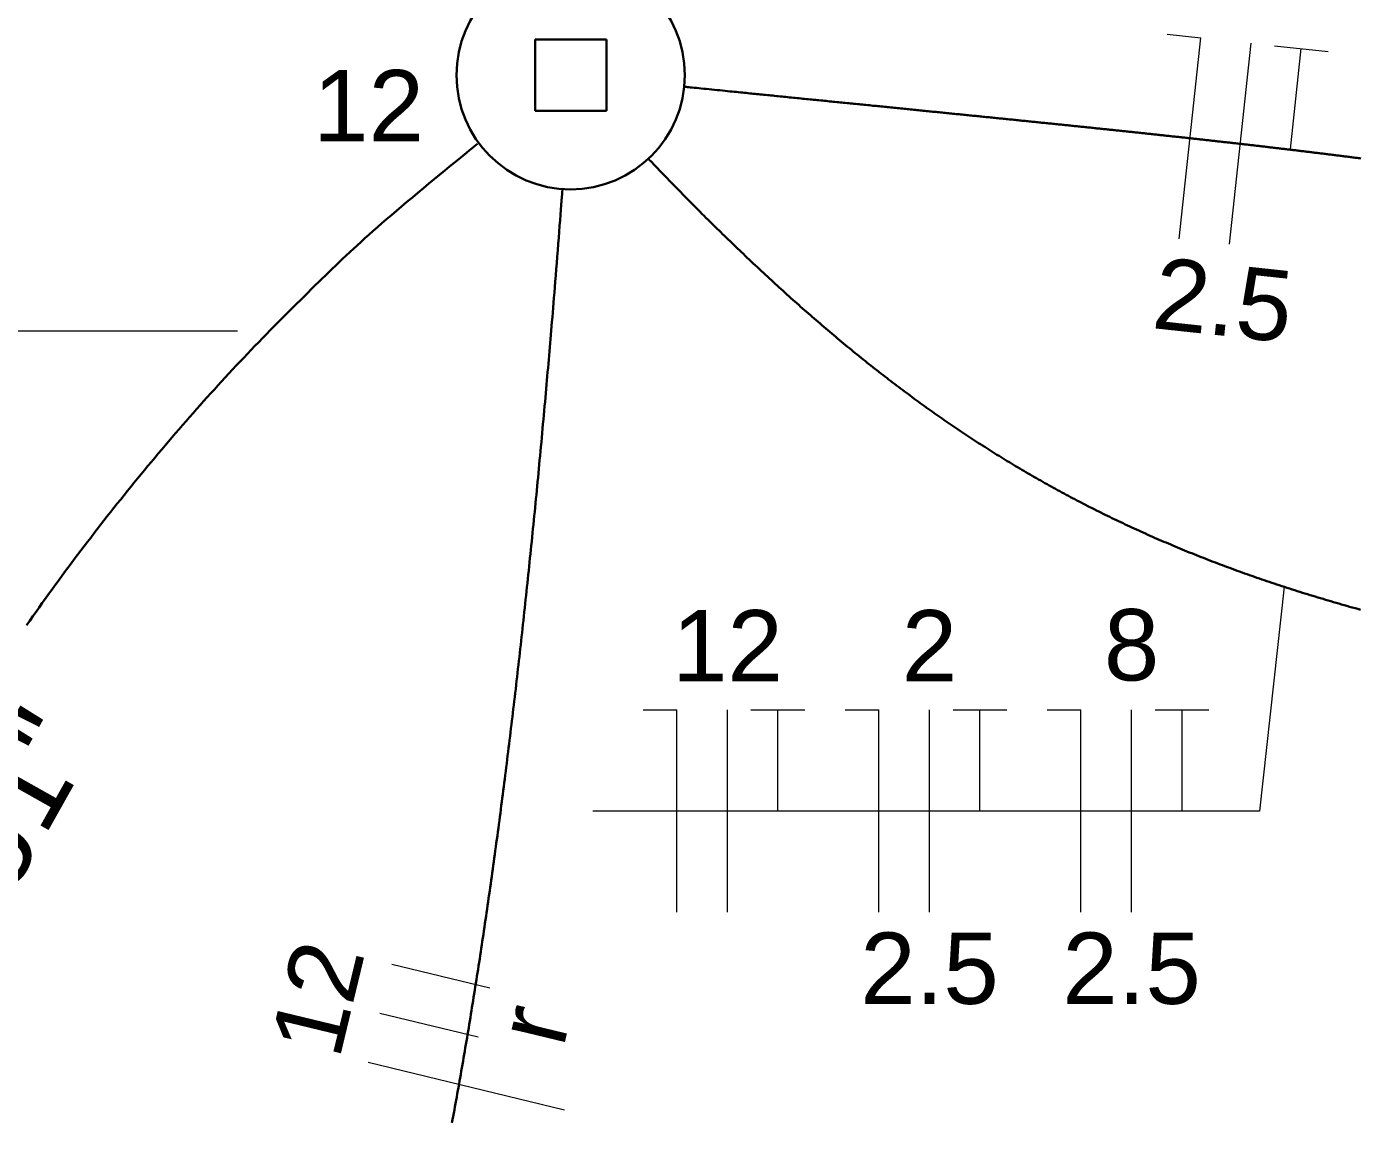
# Model space of a CAD drawing. Header units: millimetres. Extents: x 0 to 55.3, y 20.8 to 61.4.
# Drawn here: x 9.602 to 11.252, y 44.355 to 45.71 of the extents above; entities that cross this region are included whole.
import ezdxf

# ---------------------------------------------------------------- set-up
doc = ezdxf.new("R2010")
doc.units = ezdxf.units.MM
for name, color, linetype, lineweight in [('EL-Condutos', 4, 'Continuous', 30), ('EL-Fios', 2, 'Continuous', 20), ('EL-Textos_condutos', 2, 'Continuous', 20), ('EL-Textos_fios', 2, 'Continuous', 20), ('EL-Textos_pontos', 2, 'Continuous', 30), ('P-SIMBOL', 3, 'Continuous', 30)]:
    doc.layers.add(name, color=color, linetype=linetype, lineweight=lineweight)
doc.styles.add('Arial', font='Arial')

msp = doc.modelspace()

# ---------------------------------------------------------------- linework, layer by layer
at = {"layer": 'EL-Condutos', "linetype": 'Continuous', "flags": 128}
for points in [[(10.416393, 45.636095), (10.416605, 45.636073), (10.417222, 45.636011), (10.418217, 45.63591), (10.419561, 45.635775), (10.421228, 45.635606), (10.42319, 45.635408), (10.42542, 45.635182), (10.427889, 45.634933), (10.430571, 45.634662), (10.433437, 45.634372), (10.436461, 45.634066), (10.439614, 45.633748), (10.442869, 45.633419), (10.446199, 45.633083), (10.449576, 45.632741), (10.452972, 45.632398), (10.456361, 45.632056), (10.459713, 45.631718), (10.463003, 45.631386), (10.466202, 45.631063), (10.469169, 45.630763), (10.472033, 45.630474), (10.474803, 45.630195), (10.477484, 45.629925), (10.480084, 45.629663), (10.482609, 45.629408), (10.485067, 45.629161), (10.487465, 45.628919), (10.489809, 45.628683), (10.492106, 45.628452), (10.494364, 45.628225), (10.496589, 45.628001), (10.498788, 45.62778), (10.500969, 45.627561), (10.503137, 45.627343), (10.505301, 45.627125), (10.507467, 45.626908), (10.509642, 45.626689), (10.511832, 45.626469), (10.514046, 45.626247), (10.5162, 45.626031), (10.518379, 45.625812), (10.520583, 45.625591), (10.522808, 45.625367), (10.525055, 45.625141), (10.52732, 45.624914), (10.529602, 45.624685), (10.531899, 45.624454), (10.53421, 45.624222), (10.536532, 45.623989), (10.538865, 45.623755), (10.541206, 45.62352), (10.543553, 45.623285), (10.545905, 45.623049), (10.548261, 45.622813), (10.550617, 45.622576), (10.552973, 45.62234), (10.555326, 45.622104), (10.557676, 45.621868), (10.56002, 45.621633), (10.562266, 45.621408), (10.564506, 45.621184), (10.56674, 45.62096), (10.568968, 45.620737), (10.571191, 45.620514), (10.57341, 45.620292), (10.575624, 45.62007), (10.577834, 45.619849), (10.580041, 45.619628), (10.582244, 45.619407), (10.584446, 45.619187), (10.586645, 45.618967), (10.588842, 45.618747), (10.591039, 45.618527), (10.593234, 45.618307), (10.59543, 45.618087), (10.597625, 45.617868), (10.599821, 45.617648), (10.602018, 45.617428), (10.604217, 45.617208), (10.606333, 45.616997), (10.608451, 45.616785), (10.610571, 45.616573), (10.612692, 45.616361), (10.614814, 45.616148), (10.616938, 45.615936), (10.619063, 45.615723), (10.621188, 45.615511), (10.623315, 45.615298), (10.625442, 45.615086), (10.62757, 45.614873), (10.629698, 45.61466), (10.631827, 45.614447), (10.633956, 45.614234), (10.636085, 45.614021), (10.638215, 45.613809), (10.640344, 45.613596), (10.642473, 45.613383), (10.644602, 45.61317), (10.646731, 45.612957), (10.64878, 45.612752), (10.650828, 45.612548), (10.652876, 45.612343), (10.654923, 45.612138), (10.65697, 45.611934), (10.659017, 45.611729), (10.661064, 45.611525), (10.66311, 45.61132), (10.665156, 45.611116), (10.667202, 45.610911), (10.669248, 45.610707), (10.671293, 45.610502), (10.673339, 45.610298), (10.675384, 45.610093), (10.677429, 45.609889), (10.679475, 45.609684), (10.68152, 45.60948), (10.683565, 45.609275), (10.685611, 45.609071), (10.687656, 45.608866), (10.689627, 45.608669), (10.691598, 45.608472), (10.69357, 45.608275), (10.695541, 45.608078), (10.697512, 45.607881), (10.699483, 45.607684), (10.701455, 45.607487), (10.703426, 45.607289), (10.705398, 45.607092), (10.70737, 45.606895), (10.709341, 45.606698), (10.711313, 45.6065), (10.713285, 45.606303), (10.715256, 45.606106), (10.717228, 45.605909), (10.7192, 45.605711), (10.721172, 45.605514), (10.723143, 45.605316), (10.725115, 45.605119), (10.727087, 45.604922), (10.728988, 45.604731), (10.73089, 45.604541), (10.732792, 45.60435), (10.734693, 45.60416), (10.736595, 45.603969), (10.738496, 45.603779), (10.740398, 45.603588), (10.742299, 45.603398), (10.744201, 45.603207), (10.746102, 45.603017), (10.748003, 45.602826), (10.749905, 45.602635), (10.751806, 45.602445), (10.753708, 45.602254), (10.755609, 45.602063), (10.75751, 45.601872), (10.759412, 45.601682), (10.761313, 45.601491), (10.763215, 45.6013), (10.765116, 45.601109), (10.766952, 45.600925), (10.768788, 45.60074), (10.770624, 45.600556), (10.77246, 45.600371), (10.774296, 45.600187), (10.776132, 45.600002), (10.777969, 45.599818), (10.779805, 45.599633), (10.781641, 45.599448), (10.783477, 45.599264), (10.785313, 45.599079), (10.787149, 45.598894), (10.788985, 45.598709), (10.790821, 45.598525), (10.792657, 45.59834), (10.794493, 45.598155), (10.79633, 45.59797), (10.798166, 45.597785), (10.800002, 45.5976), (10.801838, 45.597415), (10.803613, 45.597235), (10.805389, 45.597056), (10.807164, 45.596877), (10.80894, 45.596698), (10.810715, 45.596519), (10.812491, 45.596339), (10.814266, 45.59616), (10.816041, 45.595981), (10.817817, 45.595801), (10.819592, 45.595622), (10.821368, 45.595442), (10.823143, 45.595263), (10.824919, 45.595083), (10.826694, 45.594903), (10.828469, 45.594724), (10.830245, 45.594544), (10.83202, 45.594364), (10.833795, 45.594184), (10.835571, 45.594004), (10.837346, 45.593824), (10.839066, 45.59365), (10.840785, 45.593475), (10.842505, 45.5933), (10.844224, 45.593126), (10.845944, 45.592951), (10.847663, 45.592776), (10.849383, 45.592602), (10.851102, 45.592427), (10.852822, 45.592252), (10.854541, 45.592077), (10.85626, 45.591902), (10.85798, 45.591727), (10.859699, 45.591552), (10.861419, 45.591376), (10.863138, 45.591201), (10.864857, 45.591026), (10.866577, 45.59085), (10.868296, 45.590675), (10.870016, 45.590499), (10.871735, 45.590323), (10.873403, 45.590153), (10.875071, 45.589982), (10.87674, 45.589812), (10.878408, 45.589641), (10.880076, 45.58947), (10.881744, 45.589299), (10.883413, 45.589128), (10.885081, 45.588957), (10.886749, 45.588786), (10.888417, 45.588615), (10.890085, 45.588444), (10.891753, 45.588272), (10.893421, 45.588101), (10.89509, 45.587929), (10.896758, 45.587758), (10.898426, 45.587586), (10.900094, 45.587415), (10.901762, 45.587243), (10.90343, 45.587071), (10.905098, 45.586899), (10.90672, 45.586731), (10.908341, 45.586564), (10.909963, 45.586397), (10.911585, 45.586229), (10.913206, 45.586061), (10.914828, 45.585894), (10.91645, 45.585726), (10.918071, 45.585558), (10.919693, 45.58539), (10.921314, 45.585222), (10.922936, 45.585054), (10.924557, 45.584886), (10.926179, 45.584717), (10.9278, 45.584549), (10.929422, 45.58438), (10.931043, 45.584212), (10.932665, 45.584043), (10.934286, 45.583874), (10.935908, 45.583705), (10.937529, 45.583536), (10.939109, 45.583371), (10.940689, 45.583206), (10.942269, 45.583041), (10.943848, 45.582876), (10.945428, 45.582711), (10.947008, 45.582546), (10.948588, 45.582381), (10.950167, 45.582215), (10.951747, 45.582049), (10.953327, 45.581884), (10.954906, 45.581718), (10.956486, 45.581552), (10.958066, 45.581386), (10.959645, 45.58122), (10.961225, 45.581054), (10.962804, 45.580888), (10.964384, 45.580721), (10.965964, 45.580555), (10.967543, 45.580388), (10.969123, 45.580221), (10.970665, 45.580058), (10.972208, 45.579895), (10.97375, 45.579732), (10.975293, 45.579569), (10.976835, 45.579405), (10.978378, 45.579242), (10.97992, 45.579078), (10.981463, 45.578914), (10.983005, 45.57875), (10.984548, 45.578586), (10.98609, 45.578422), (10.987633, 45.578258), (10.989175, 45.578094), (10.990718, 45.577929), (10.99226, 45.577765), (10.993802, 45.5776), (10.995345, 45.577435), (10.996887, 45.57727), (10.99843, 45.577105), (10.999972, 45.57694), (11.001482, 45.576778), (11.002992, 45.576616), (11.004502, 45.576454), (11.006012, 45.576292), (11.007522, 45.57613), (11.009032, 45.575967), (11.010542, 45.575804), (11.012052, 45.575642), (11.013562, 45.575479), (11.015072, 45.575316), (11.016582, 45.575153), (11.018092, 45.57499), (11.019602, 45.574826), (11.021112, 45.574663), (11.022622, 45.574499), (11.024131, 45.574335), (11.025641, 45.574171), (11.027151, 45.574007), (11.028661, 45.573843), (11.030171, 45.573679), (11.031653, 45.573517), (11.033135, 45.573356), (11.034618, 45.573194), (11.0361, 45.573032), (11.037582, 45.57287), (11.039064, 45.572708), (11.040546, 45.572546), (11.042028, 45.572383), (11.043511, 45.572221), (11.044993, 45.572058), (11.046475, 45.571895), (11.047957, 45.571732), (11.049439, 45.571569), (11.050921, 45.571406), (11.052403, 45.571242), (11.053885, 45.571079), (11.055367, 45.570915), (11.056849, 45.570751), (11.058331, 45.570587), (11.059813, 45.570423), (11.061272, 45.570261), (11.062732, 45.5701), (11.064191, 45.569937), (11.06565, 45.569775), (11.067109, 45.569613), (11.068568, 45.56945), (11.070027, 45.569288), (11.071486, 45.569125), (11.072945, 45.568962), (11.074404, 45.568799), (11.075863, 45.568636), (11.077322, 45.568472), (11.078781, 45.568309), (11.08024, 45.568145), (11.081699, 45.567981), (11.083158, 45.567817), (11.084617, 45.567653), (11.086075, 45.567489), (11.087534, 45.567324), (11.088993, 45.567159), (11.090434, 45.566997), (11.091875, 45.566834), (11.093315, 45.566671), (11.094756, 45.566507), (11.096197, 45.566344), (11.097637, 45.56618), (11.099078, 45.566017), (11.100519, 45.565853), (11.101959, 45.565689), (11.1034, 45.565524), (11.10484, 45.56536), (11.106281, 45.565195), (11.107721, 45.565031), (11.109162, 45.564866), (11.110602, 45.564701), (11.112043, 45.564536), (11.113483, 45.56437), (11.114924, 45.564205), (11.116364, 45.564039), (11.117804, 45.563873), (11.119231, 45.563709), (11.120658, 45.563544), (11.122085, 45.563379), (11.123512, 45.563214), (11.124939, 45.563049), (11.126366, 45.562884), (11.127793, 45.562718), (11.12922, 45.562552), (11.130647, 45.562386), (11.132074, 45.56222), (11.1335, 45.562054), (11.134927, 45.561888), (11.136354, 45.561721), (11.137781, 45.561555), (11.139208, 45.561388), (11.140634, 45.561221), (11.142061, 45.561053), (11.143488, 45.560886), (11.144914, 45.560718), (11.146341, 45.560551), (11.147759, 45.560384), (11.149177, 45.560216), (11.150595, 45.560049), (11.152013, 45.559882), (11.153431, 45.559714), (11.154848, 45.559546), (11.156266, 45.559378), (11.157684, 45.55921), (11.159102, 45.559042), (11.16052, 45.558873), (11.161937, 45.558704), (11.163355, 45.558535), (11.164773, 45.558366), (11.166191, 45.558197), (11.167608, 45.558028), (11.169026, 45.557858), (11.170444, 45.557688), (11.171861, 45.557518), (11.173279, 45.557348), (11.174696, 45.557177), (11.17611, 45.557007), (11.177524, 45.556837), (11.178937, 45.556667), (11.180351, 45.556496), (11.181764, 45.556325), (11.183178, 45.556154), (11.184591, 45.555983), (11.186005, 45.555812), (11.187418, 45.55564), (11.188832, 45.555468), (11.190245, 45.555296), (11.191659, 45.555124), (11.193072, 45.554952), (11.194485, 45.554779), (11.195899, 45.554606), (11.197312, 45.554434), (11.198725, 45.55426), (11.200138, 45.554087), (11.201552, 45.553914), (11.202965, 45.55374), (11.204379, 45.553566), (11.205793, 45.553392), (11.207207, 45.553218), (11.20862, 45.553043), (11.210034, 45.552868), (11.211448, 45.552693), (11.212862, 45.552518), (11.214276, 45.552343), (11.215689, 45.552167), (11.217103, 45.551992), (11.218517, 45.551816), (11.219931, 45.55164), (11.221344, 45.551464), (11.222758, 45.551287), (11.224172, 45.55111), (11.225585, 45.550933), (11.226999, 45.550756), (11.228413, 45.550579), (11.229826, 45.550402), (11.23124, 45.550224), (11.232659, 45.550045), (11.234078, 45.549867), (11.235498, 45.549688), (11.236917, 45.549509), (11.238336, 45.549329), (11.239755, 45.54915), (11.241174, 45.54897), (11.242593, 45.54879), (11.244012, 45.54861), (11.245431, 45.548429), (11.24685, 45.548249), (11.248268, 45.548068), (11.249687, 45.547887), (11.251106, 45.547706), (11.252524, 45.547525)], [(9.601894, 44.970262), (9.605765, 44.975782), (9.609647, 44.981294), (9.613541, 44.986797), (9.617447, 44.992291), (9.621339, 44.997742), (9.625244, 45.003184), (9.62916, 45.008617), (9.633087, 45.014041), (9.637027, 45.019457), (9.640979, 45.024863), (9.644942, 45.030262), (9.648918, 45.035652), (9.652906, 45.041033), (9.656907, 45.046405), (9.66092, 45.051769), (9.664945, 45.057125), (9.668983, 45.062472), (9.673033, 45.067811), (9.677097, 45.073141), (9.681173, 45.078462), (9.685262, 45.083776), (9.689364, 45.089081), (9.693479, 45.094377), (9.697607, 45.099665), (9.701721, 45.104911), (9.705849, 45.110149), (9.709989, 45.115378), (9.714141, 45.120598), (9.718304, 45.125808), (9.72248, 45.131009), (9.726666, 45.1362), (9.730864, 45.14138), (9.735072, 45.146551), (9.73929, 45.15171), (9.743519, 45.156859), (9.747757, 45.161996), (9.752005, 45.167122), (9.756261, 45.172236), (9.760527, 45.177338), (9.764801, 45.182427), (9.769084, 45.187504), (9.773374, 45.192568), (9.777672, 45.197619), (9.781977, 45.202656), (9.786262, 45.207648), (9.790555, 45.212627), (9.794858, 45.217594), (9.79917, 45.22255), (9.803494, 45.227495), (9.807831, 45.232432), (9.81218, 45.237359), (9.816545, 45.242279), (9.820925, 45.247191), (9.825323, 45.252098), (9.829738, 45.256999), (9.834172, 45.261895), (9.838627, 45.266788), (9.843102, 45.271677), (9.847601, 45.276565), (9.852122, 45.281452), (9.856668, 45.286337), (9.86124, 45.291224), (9.865839, 45.296111), (9.870466, 45.301001), (9.875092, 45.305863), (9.879743, 45.310724), (9.884415, 45.315582), (9.889103, 45.320433), (9.893803, 45.325273), (9.898511, 45.3301), (9.903223, 45.33491), (9.907935, 45.339701), (9.912643, 45.344468), (9.917343, 45.349208), (9.92203, 45.353919), (9.926701, 45.358597), (9.931351, 45.363238), (9.935977, 45.36784), (9.940574, 45.372399), (9.945138, 45.376912), (9.949664, 45.381375), (9.95415, 45.385786), (9.958591, 45.390142), (9.962982, 45.394438), (9.967298, 45.39865), (9.971577, 45.402813), (9.975833, 45.406937), (9.980082, 45.411036), (9.984339, 45.41512), (9.988619, 45.419201), (9.992937, 45.423292), (9.997308, 45.427404), (10.001747, 45.431549), (10.00627, 45.435739), (10.010892, 45.439986), (10.015628, 45.444301), (10.020493, 45.448696), (10.025502, 45.453183), (10.03067, 45.457775), (10.036013, 45.462482), (10.041546, 45.467316), (10.047283, 45.472291), (10.05324, 45.477416), (10.059433, 45.482705), (10.065831, 45.488131), (10.07242, 45.493686), (10.079145, 45.499326), (10.085949, 45.505007), (10.092776, 45.510685), (10.099569, 45.516316), (10.106274, 45.521856), (10.112832, 45.527261), (10.119189, 45.532487), (10.125288, 45.537489), (10.131073, 45.542224), (10.136488, 45.546647), (10.141476, 45.550715), (10.145981, 45.554384), (10.149947, 45.557609), (10.153318, 45.560346), (10.156038, 45.562552), (10.158051, 45.564182), (10.159299, 45.565193), (10.159728, 45.565539)], [(10.370914, 45.547291), (10.371125, 45.547073), (10.371741, 45.546435), (10.372733, 45.545407), (10.374074, 45.544018), (10.375737, 45.542295), (10.377696, 45.540269), (10.379922, 45.537967), (10.382388, 45.535417), (10.385067, 45.53265), (10.387932, 45.529692), (10.390956, 45.526573), (10.39411, 45.523322), (10.397368, 45.519966), (10.400703, 45.516536), (10.404087, 45.513058), (10.407493, 45.509562), (10.410894, 45.506077), (10.414262, 45.502631), (10.41757, 45.499252), (10.420791, 45.49597), (10.423799, 45.492913), (10.426707, 45.489964), (10.429522, 45.487118), (10.432251, 45.484366), (10.434902, 45.481702), (10.43748, 45.479119), (10.439993, 45.476608), (10.442448, 45.474164), (10.444852, 45.471778), (10.447211, 45.469443), (10.449534, 45.467153), (10.451826, 45.464899), (10.454095, 45.462675), (10.456348, 45.460473), (10.458591, 45.458287), (10.460832, 45.456108), (10.463077, 45.45393), (10.465334, 45.451745), (10.467609, 45.449547), (10.46991, 45.447327), (10.472168, 45.445152), (10.474454, 45.442953), (10.476768, 45.44073), (10.479106, 45.438487), (10.481468, 45.436224), (10.483852, 45.433944), (10.486255, 45.431649), (10.488677, 45.429341), (10.491115, 45.427021), (10.493568, 45.424691), (10.496033, 45.422354), (10.49851, 45.420011), (10.500996, 45.417664), (10.503489, 45.415314), (10.505988, 45.412965), (10.508492, 45.410617), (10.510998, 45.408273), (10.513504, 45.405934), (10.516009, 45.403602), (10.518512, 45.40128), (10.520938, 45.399034), (10.523361, 45.396798), (10.525781, 45.394571), (10.528197, 45.392354), (10.530611, 45.390145), (10.533023, 45.387944), (10.535433, 45.385751), (10.537842, 45.383566), (10.540251, 45.381387), (10.542659, 45.379214), (10.545067, 45.377048), (10.547477, 45.374887), (10.549887, 45.372731), (10.5523, 45.37058), (10.554714, 45.368433), (10.557131, 45.366289), (10.559551, 45.364149), (10.561975, 45.362011), (10.564403, 45.359876), (10.566835, 45.357743), (10.569211, 45.355665), (10.571592, 45.353588), (10.573977, 45.351513), (10.576367, 45.349439), (10.578761, 45.347368), (10.581159, 45.345299), (10.583562, 45.343232), (10.585968, 45.341167), (10.588378, 45.339105), (10.590792, 45.337046), (10.59321, 45.334989), (10.595632, 45.332936), (10.598056, 45.330886), (10.600485, 45.328839), (10.602916, 45.326795), (10.605351, 45.324755), (10.607789, 45.322719), (10.61023, 45.320686), (10.612673, 45.318658), (10.61512, 45.316634), (10.617517, 45.314657), (10.619917, 45.312684), (10.62232, 45.310715), (10.624725, 45.30875), (10.627133, 45.306789), (10.629544, 45.304833), (10.631958, 45.30288), (10.634374, 45.300932), (10.636793, 45.298988), (10.639215, 45.297047), (10.64164, 45.295111), (10.644069, 45.293179), (10.6465, 45.291251), (10.648934, 45.289327), (10.651371, 45.287408), (10.653812, 45.285492), (10.656255, 45.28358), (10.658702, 45.281672), (10.661152, 45.279769), (10.663605, 45.277869), (10.666021, 45.276005), (10.66844, 45.274145), (10.670863, 45.272288), (10.673288, 45.270436), (10.675717, 45.268588), (10.678149, 45.266744), (10.680584, 45.264903), (10.683022, 45.263067), (10.685464, 45.261235), (10.687908, 45.259407), (10.690356, 45.257584), (10.692807, 45.255764), (10.695262, 45.253949), (10.697719, 45.252138), (10.70018, 45.250332), (10.702644, 45.248529), (10.705111, 45.246732), (10.707582, 45.244938), (10.710055, 45.243149), (10.712532, 45.241364), (10.714982, 45.239605), (10.717436, 45.23785), (10.719893, 45.2361), (10.722353, 45.234354), (10.724816, 45.232613), (10.727282, 45.230876), (10.729752, 45.229143), (10.732224, 45.227415), (10.7347, 45.225692), (10.737178, 45.223973), (10.73966, 45.222258), (10.742145, 45.220549), (10.744633, 45.218843), (10.747124, 45.217143), (10.749619, 45.215447), (10.752116, 45.213755), (10.754617, 45.212069), (10.757121, 45.210387), (10.759628, 45.208709), (10.762138, 45.207037), (10.764635, 45.20538), (10.767135, 45.203727), (10.769638, 45.202079), (10.772144, 45.200436), (10.774654, 45.198798), (10.777166, 45.197165), (10.779682, 45.195536), (10.7822, 45.193912), (10.784722, 45.192293), (10.787247, 45.190678), (10.789775, 45.189069), (10.792306, 45.187464), (10.79484, 45.185864), (10.797377, 45.184269), (10.799917, 45.182679), (10.802461, 45.181094), (10.805007, 45.179513), (10.807556, 45.177938), (10.810109, 45.176367), (10.812664, 45.174802), (10.81522, 45.173243), (10.817779, 45.171689), (10.820341, 45.17014), (10.822906, 45.168596), (10.825474, 45.167056), (10.828045, 45.165522), (10.830619, 45.163993), (10.833196, 45.162469), (10.835776, 45.16095), (10.838359, 45.159436), (10.840945, 45.157927), (10.843533, 45.156424), (10.846125, 45.154925), (10.84872, 45.153431), (10.851317, 45.151943), (10.853918, 45.150459), (10.856521, 45.148981), (10.859128, 45.147508), (10.861737, 45.14604), (10.864349, 45.144577), (10.866976, 45.143112), (10.869607, 45.141653), (10.87224, 45.140198), (10.874876, 45.138749), (10.877515, 45.137305), (10.880156, 45.135867), (10.882801, 45.134434), (10.885448, 45.133005), (10.888098, 45.131583), (10.890751, 45.130165), (10.893407, 45.128752), (10.896066, 45.127345), (10.898727, 45.125943), (10.901391, 45.124547), (10.904058, 45.123155), (10.906728, 45.121769), (10.9094, 45.120388), (10.912075, 45.119013), (10.914753, 45.117642), (10.917433, 45.116277), (10.920144, 45.114903), (10.922858, 45.113535), (10.925574, 45.112172), (10.928294, 45.110814), (10.931015, 45.109462), (10.93374, 45.108115), (10.936467, 45.106773), (10.939197, 45.105437), (10.941929, 45.104106), (10.944664, 45.10278), (10.947402, 45.10146), (10.950142, 45.100145), (10.952885, 45.098836), (10.95563, 45.097532), (10.958378, 45.096233), (10.961129, 45.09494), (10.963882, 45.093652), (10.966637, 45.092369), (10.969395, 45.091092), (10.972155, 45.08982), (10.974962, 45.088533), (10.977772, 45.087252), (10.980584, 45.085976), (10.983398, 45.084706), (10.986215, 45.083441), (10.989035, 45.082182), (10.991857, 45.080928), (10.994681, 45.07968), (10.997508, 45.078437), (11.000337, 45.077199), (11.003168, 45.075967), (11.006002, 45.07474), (11.008838, 45.073519), (11.011677, 45.072303), (11.014518, 45.071093), (11.017361, 45.069888), (11.020206, 45.068688), (11.023054, 45.067494), (11.025904, 45.066305), (11.028756, 45.065122), (11.031671, 45.063918), (11.034588, 45.062721), (11.037508, 45.061529), (11.04043, 45.060342), (11.043354, 45.059161), (11.04628, 45.057985), (11.049209, 45.056815), (11.05214, 45.055651), (11.055073, 45.054492), (11.058008, 45.053338), (11.060945, 45.05219), (11.063884, 45.051047), (11.066826, 45.04991), (11.069769, 45.048778), (11.072715, 45.047651), (11.075663, 45.04653), (11.078612, 45.045414), (11.081564, 45.044303), (11.084518, 45.043198), (11.087473, 45.042098), (11.090509, 45.040975), (11.093546, 45.039857), (11.096585, 45.038745), (11.099627, 45.037638), (11.10267, 45.036537), (11.105715, 45.035441), (11.108763, 45.034351), (11.111812, 45.033266), (11.114863, 45.032187), (11.117916, 45.031113), (11.120971, 45.030044), (11.124028, 45.028981), (11.127087, 45.027923), (11.130147, 45.026871), (11.13321, 45.025823), (11.136274, 45.024781), (11.13934, 45.023745), (11.142407, 45.022713), (11.145477, 45.021687), (11.148548, 45.020666), (11.151715, 45.019619), (11.154885, 45.018578), (11.158056, 45.017542), (11.161228, 45.016511), (11.164403, 45.015486), (11.167579, 45.014466), (11.170757, 45.013452), (11.173937, 45.012442), (11.177118, 45.011439), (11.180301, 45.01044), (11.183486, 45.009447), (11.186672, 45.008459), (11.18986, 45.007476), (11.19305, 45.006499), (11.196241, 45.005527), (11.199433, 45.004559), (11.202628, 45.003597), (11.205823, 45.00264), (11.209021, 45.001688), (11.212219, 45.000742), (11.215531, 44.999767), (11.218844, 44.998798), (11.222158, 44.997835), (11.225474, 44.996876), (11.228792, 44.995923), (11.232111, 44.994975), (11.235431, 44.994033), (11.238753, 44.993095), (11.242077, 44.992163), (11.245402, 44.991236), (11.248728, 44.990314), (11.252056, 44.989397)], [(10.264977, 45.510589), (10.264939, 45.5101), (10.26483, 45.508674), (10.264653, 45.506376), (10.264414, 45.503268), (10.264118, 45.499415), (10.263769, 45.494879), (10.263371, 45.489726), (10.26293, 45.484017), (10.262451, 45.477817), (10.261938, 45.47119), (10.261396, 45.464198), (10.260829, 45.456906), (10.260243, 45.449377), (10.259642, 45.441675), (10.259032, 45.433862), (10.258416, 45.426004), (10.257799, 45.418163), (10.257187, 45.410403), (10.256584, 45.402787), (10.255995, 45.39538), (10.255438, 45.388417), (10.254897, 45.381695), (10.254372, 45.375198), (10.253861, 45.368909), (10.253362, 45.362812), (10.252874, 45.356891), (10.252397, 45.35113), (10.251929, 45.345511), (10.251468, 45.340019), (10.251014, 45.334637), (10.250565, 45.329349), (10.25012, 45.324138), (10.249678, 45.318989), (10.249238, 45.313884), (10.248797, 45.308808), (10.248356, 45.303744), (10.247913, 45.298675), (10.247466, 45.293586), (10.247014, 45.28846), (10.246557, 45.283281), (10.246106, 45.27818), (10.245648, 45.273017), (10.245184, 45.267796), (10.244714, 45.262522), (10.244239, 45.257199), (10.243758, 45.251831), (10.243273, 45.246423), (10.242783, 45.240977), (10.242288, 45.2355), (10.24179, 45.229994), (10.241288, 45.224465), (10.240783, 45.218915), (10.240274, 45.213351), (10.239763, 45.207774), (10.23925, 45.202191), (10.238734, 45.196605), (10.238216, 45.191021), (10.237697, 45.185441), (10.237177, 45.179872), (10.236655, 45.174317), (10.236148, 45.168935), (10.23564, 45.16357), (10.235132, 45.158219), (10.234622, 45.152883), (10.234112, 45.147559), (10.2336, 45.142248), (10.233088, 45.136946), (10.232574, 45.131655), (10.232059, 45.126372), (10.231543, 45.121096), (10.231025, 45.115827), (10.230505, 45.110563), (10.229984, 45.105303), (10.229461, 45.100047), (10.228936, 45.094792), (10.228409, 45.089539), (10.22788, 45.084285), (10.227349, 45.07903), (10.226816, 45.073773), (10.226281, 45.068513), (10.225759, 45.063403), (10.225235, 45.058289), (10.224708, 45.053172), (10.224179, 45.048051), (10.223648, 45.042927), (10.223115, 45.037801), (10.22258, 45.032672), (10.222042, 45.027541), (10.221503, 45.022407), (10.220961, 45.017273), (10.220417, 45.012136), (10.219871, 45.006999), (10.219322, 45.001861), (10.218772, 44.996723), (10.218219, 44.991584), (10.217664, 44.986445), (10.217108, 44.981306), (10.216549, 44.976168), (10.215988, 44.971031), (10.215425, 44.965895), (10.214877, 44.960917), (10.214327, 44.95594), (10.213776, 44.950964), (10.213222, 44.945989), (10.212666, 44.941015), (10.212108, 44.936043), (10.211549, 44.931071), (10.210987, 44.9261), (10.210423, 44.921129), (10.209857, 44.91616), (10.209289, 44.911191), (10.208719, 44.906223), (10.208146, 44.901255), (10.207572, 44.896288), (10.206995, 44.891321), (10.206416, 44.886354), (10.205835, 44.881388), (10.205252, 44.876421), (10.204667, 44.871455), (10.204079, 44.866489), (10.203508, 44.86168), (10.202934, 44.85687), (10.202358, 44.852061), (10.201781, 44.847251), (10.201201, 44.842442), (10.200619, 44.837632), (10.200034, 44.832823), (10.199448, 44.828014), (10.198859, 44.823205), (10.198268, 44.818396), (10.197675, 44.813587), (10.197079, 44.808778), (10.196482, 44.80397), (10.195882, 44.799162), (10.19528, 44.794354), (10.194675, 44.789547), (10.194068, 44.784739), (10.193459, 44.779932), (10.192848, 44.775126), (10.192234, 44.770319), (10.191638, 44.765671), (10.19104, 44.761022), (10.19044, 44.756375), (10.189837, 44.751727), (10.189232, 44.74708), (10.188625, 44.742433), (10.188016, 44.737786), (10.187404, 44.73314), (10.18679, 44.728494), (10.186174, 44.723849), (10.185556, 44.719204), (10.184935, 44.714559), (10.184311, 44.709914), (10.183686, 44.70527), (10.183058, 44.700626), (10.182427, 44.695983), (10.181795, 44.691339), (10.181159, 44.686696), (10.180522, 44.682054), (10.179882, 44.677412), (10.179261, 44.672927), (10.178638, 44.668444), (10.178013, 44.66396), (10.177385, 44.659477), (10.176755, 44.654994), (10.176123, 44.650511), (10.175488, 44.646029), (10.174851, 44.641547), (10.174211, 44.637065), (10.173569, 44.632584), (10.172925, 44.628103), (10.172278, 44.623623), (10.171629, 44.619142), (10.170977, 44.614663), (10.170323, 44.610183), (10.169666, 44.605704), (10.169007, 44.601225), (10.168345, 44.596747), (10.16768, 44.592269), (10.167013, 44.587791), (10.166367, 44.583472), (10.165719, 44.579153), (10.165068, 44.574835), (10.164415, 44.570517), (10.16376, 44.566199), (10.163102, 44.561882), (10.162441, 44.557565), (10.161778, 44.553249), (10.161112, 44.548933), (10.160444, 44.544617), (10.159774, 44.540302), (10.1591, 44.535987), (10.158424, 44.531673), (10.157746, 44.527359), (10.157065, 44.523045), (10.156381, 44.518732), (10.155695, 44.514419), (10.155006, 44.510107), (10.154314, 44.505795), (10.15362, 44.501483), (10.152949, 44.497331), (10.152275, 44.493178), (10.151598, 44.489027), (10.150919, 44.484875), (10.150238, 44.480724), (10.149554, 44.476574), (10.148867, 44.472424), (10.148177, 44.468274), (10.147485, 44.464125), (10.146791, 44.459976), (10.146093, 44.455827), (10.145393, 44.45168), (10.14469, 44.447532), (10.143985, 44.443385), (10.143276, 44.439239), (10.142565, 44.435093), (10.141852, 44.430947), (10.141135, 44.426802), (10.140416, 44.422657), (10.139693, 44.418513), (10.138996, 44.414528), (10.138296, 44.410544), (10.137594, 44.40656), (10.136888, 44.402576), (10.13618, 44.398593), (10.13547, 44.39461), (10.134756, 44.390628), (10.13404, 44.386646), (10.133321, 44.382665), (10.132599, 44.378684), (10.131875, 44.374704), (10.131147, 44.370725), (10.130417, 44.366746), (10.129684, 44.362767), (10.128948, 44.358789), (10.128209, 44.354811)]]:
    msp.add_lwpolyline(points, dxfattribs=at)
at = {"layer": 'EL-Fios'}
for p, q in [((11.013202, 45.701249), (11.054652, 45.696799)), ((11.027852, 45.448199), (11.054652, 45.696799)), ((11.090002, 45.441499), (11.116752, 45.690099)), ((11.145752, 45.686949), (11.212052, 45.679799)), ((11.165502, 45.559099), (11.178902, 45.683399)), ((10.364752, 44.865399), (10.406402, 44.865399)), ((10.406402, 44.615399), (10.406402, 44.865399)), ((10.468902, 44.615399), (10.468902, 44.865399)), ((10.498052, 44.865399), (10.564752, 44.865399)), ((10.531402, 44.740399), (10.531402, 44.865399)), ((10.614752, 44.865399), (10.656402, 44.865399)), ((10.656402, 44.615399), (10.656402, 44.865399)), ((10.718902, 44.615399), (10.718902, 44.865399)), ((10.748052, 44.865399), (10.814752, 44.865399)), ((10.781402, 44.740399), (10.781402, 44.865399)), ((10.864752, 44.865399), (10.906402, 44.865399)), ((10.906402, 44.615399), (10.906402, 44.865399)), ((10.968902, 44.615399), (10.968902, 44.865399)), ((10.998052, 44.865399), (11.064752, 44.865399)), ((11.031402, 44.740399), (11.031402, 44.865399)), ((10.175202, 44.521499), (10.053702, 44.550799)), ((10.160552, 44.460749), (10.039052, 44.490049)), ((10.267402, 44.370649), (10.024402, 44.429299))]:
    msp.add_line(p, q, dxfattribs=at)
at = {"layer": 'EL-Textos_fios'}
for p, q in [((8.787652, 45.334149), (9.862652, 45.334149)), ((11.157702, 45.017649), (11.127252, 44.740399)), ((11.127252, 44.740399), (10.302252, 44.740399))]:
    msp.add_line(p, q, dxfattribs=at)
at = {"layer": 'P-SIMBOL'}
for p, q in [((10.231002, 45.694699), (10.319502, 45.694699)), ((10.231002, 45.606299), (10.231002, 45.694699)), ((10.319502, 45.694699), (10.319502, 45.606299)), ((10.319502, 45.606299), (10.231002, 45.606299))]:
    msp.add_line(p, q, dxfattribs=at)
msp.add_circle((10.275002, 45.650499), 0.14125, dxfattribs=at)

# ---------------------------------------------------------------- texts
at = {"layer": 'EL-Textos_condutos', "insert": (9.578534, 44.621117), "char_height": 0.1059, "width": 0.88956, "attachment_point": 8, "rotation": 60.670501, "line_spacing_factor": 0.798, "style": 'Arial'}
msp.add_mtext('2 x ø1"', dxfattribs=at)
at = {"layer": 'EL-Textos_fios', "char_height": 0.08825, "attachment_point": 8, "line_spacing_factor": 0.798, "style": 'Arial'}
for s, insert, width, rotation in [('2.5', (11.077623, 45.327454), 0.3177, 353.847275), ('12', (10.004691, 44.498328), 0.2118, 76.438299), ('r', (10.270691, 44.466328), 0.1059, 76.438299)]:
    msp.add_mtext(s, dxfattribs=dict(at, insert=insert, width=width, rotation=rotation))
for s, insert, width in [('12', (10.469002, 44.900621), 0.2118), ('2', (10.719002, 44.900621), 0.1059), ('8', (10.969002, 44.900621), 0.1059), ('2.5', (10.719002, 44.500621), 0.3177), ('2.5', (10.969002, 44.500621), 0.3177)]:
    msp.add_mtext(s, dxfattribs=dict(at, insert=insert, width=width))
at = {"layer": 'EL-Textos_pontos', "insert": (10.025002, 45.568621), "char_height": 0.08825, "width": 0.2118, "attachment_point": 8, "line_spacing_factor": 0.798, "style": 'Arial'}
msp.add_mtext('12', dxfattribs=at)

doc.saveas('drawing.dxf')
